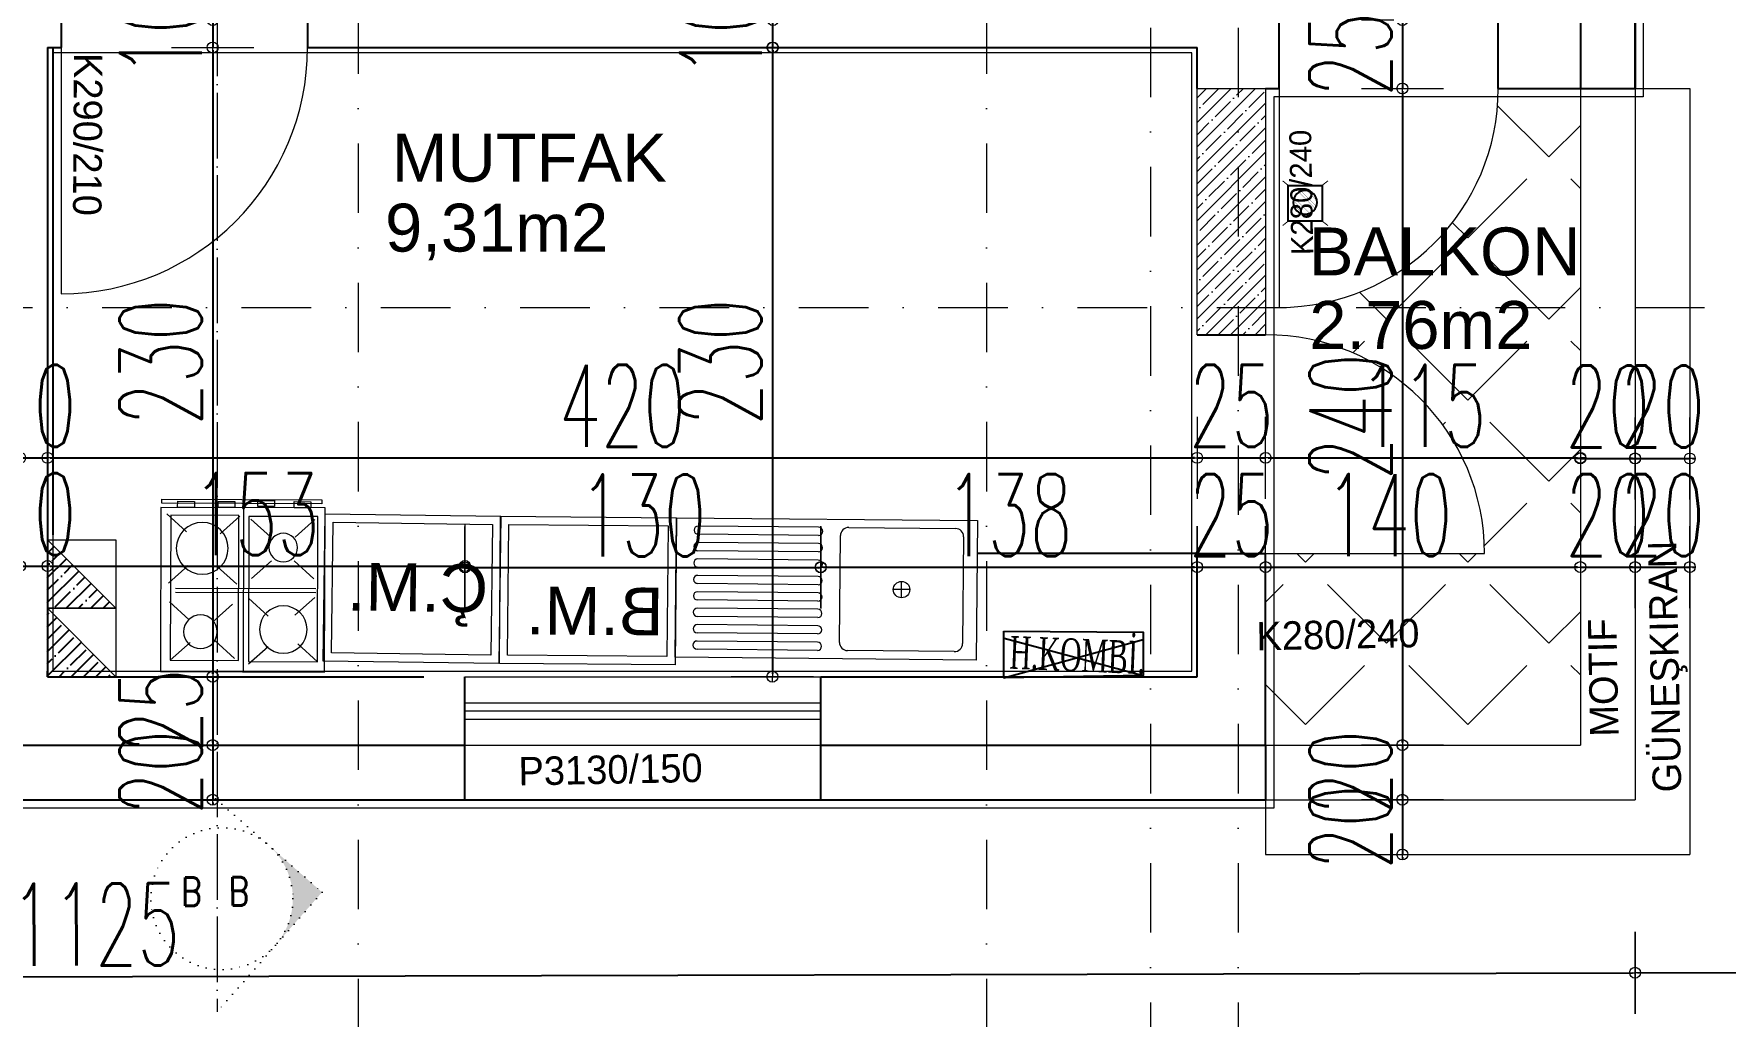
# Model space of a CAD drawing. Header units: millimetres. Extents: x -16104 to 67872, y -88009 to 12107.
# Drawn here: x 15597 to 16215, y -7693 to -7334 of the extents above; entities that cross this region are included whole.
import ezdxf
from ezdxf.enums import TextEntityAlignment as Align

# ---------------------------------------------------------------- set-up
doc = ezdxf.new("R2010")
doc.units = ezdxf.units.MM
for name, pattern in [('ACAD_ISO04W100', [30, 24, -3, 0, -3]), ('ACAD_ISO07W100', [3, 0, -3]), ('DASHDOTX2', [50.8, 25.4, -12.7, 0, -12.7])]:
    doc.linetypes.add(name, pattern=pattern)
doc.layers.get('0').update_dxf_attribs({"color": 241})
for name, color, linetype, lineweight in [('AKS', 1, 'ACAD_ISO07W100', 5), ('akslar', 144, 'Continuous', 20), ('baca', 46, 'Continuous', 5), ('balkon', 6, 'Continuous', 5), ('duvar', 123, 'Continuous', 25), ('emsal&kolon', 1, 'Continuous', 5), ('kapı', 3, 'Continuous', 5), ('kolon', 1, 'Continuous', 5), ('OLCU', 54, 'Continuous', 13), ('PASEMCON', 2, 'Continuous', 9), ('pencere', 5, 'Continuous', 5), ('POZ', 36, 'Continuous', 18), ('SıVA', 40, 'Continuous', 9), ('tefriş', 30, 'Continuous', 5), ('ÖLÇÜ', 252, 'Continuous', 20)]:
    doc.layers.add(name, color=color, linetype=linetype, lineweight=lineweight)
doc.styles.add('DIM', font='Txttw.shx', dxfattribs={"width": 0.6})
doc.styles.add('DIMENSIONS', font='simplex', dxfattribs={"width": 0.8})
doc.styles.add('DIN', font='times.ttf', dxfattribs={"width": 0.6})
doc.styles.add('M2', font='stylu.ttf', dxfattribs={"height": 10})
doc.dimstyles.new('50', dxfattribs={"dimscale": 0, "dimtxt": 30, "dimasz": 1, "dimexe": 0, "dimexo": 2, "dimgap": 4, "dimtad": 1, "dimdec": 0, "dimzin": 0, "dimdsep": 46, "dimtxsty": 'DIM', "dimblk1": 'DOT', "dimblk2": 'DOT', "dimsah": 1, "dimcen": 1.5, "dimdle": 3, "dimse1": 1, "dimse2": 1, "dimclrd": 256, "dimclre": 9, "dimclrt": 256, "dimadec": 0, "dimazin": 0, "dimtfac": 0.24, "dimtdec": 0, "dimtix": 1, "dimtmove": 2, "dimatfit": 3, "dimldrblk": 'DOT', "dimfxl": 0, "dimtolj": 1, "dimtzin": 15, "dimarcsym": 0})

# ---------------------------------------------------------------- blocks, each defined once
blk = doc.blocks.new('DOT')
for p, q in [((0, 15), (0, -15)), ((-2, 0), (0, 0)), ((2, 0), (0, 0))]:
    blk.add_line(p, q)
blk.add_circle((0, 0), 2)
blk = doc.blocks.new('*D6134')
at = {"layer": 'Defpoints', "color": 0, "transparency": 16777216}
for p in [(15591.71, -7528.61), (15601.71, -7528.61), (15601.71, -7528.61)]:
    blk.add_point(p, dxfattribs=at)
at = {"layer": 'OLCU', "lineweight": -2, "transparency": 16777216}
for p, q in [((15590.71, -7528.61), (15589.71, -7528.61)), ((15591.71, -7528.61), (15601.71, -7528.61)), ((15602.71, -7528.61), (15603.71, -7528.61))]:
    blk.add_line(p, q, dxfattribs=at)
blk.add_blockref('DOT', (15591.71, -7528.61), dxfattribs=at)
at = {"layer": 'OLCU', "lineweight": -2, "transparency": 16777216, "rotation": 180}
blk.add_blockref('DOT', (15601.71, -7528.61), dxfattribs=at)
at = {"layer": 'OLCU', "transparency": 16777216, "insert": (15596.71, -7509.61), "char_height": 30, "attachment_point": 5, "style": 'DIM'}
blk.add_mtext('\\A1;10', dxfattribs=at)
blk = doc.blocks.new('*D6135')
at = {"layer": 'Defpoints', "color": 0, "transparency": 16777216}
for p in [(15754.21, -7528.61), (15601.71, -7569.06), (15754.21, -7579.06)]:
    blk.add_point(p, dxfattribs=at)
at = {"layer": 'OLCU', "lineweight": -2, "transparency": 16777216}
blk.add_line((15602.71, -7528.61), (15753.21, -7528.61), dxfattribs=at)
at = {"layer": 'OLCU', "lineweight": -2, "transparency": 16777216, "rotation": 180}
blk.add_blockref('DOT', (15601.71, -7528.61), dxfattribs=at)
at = {"layer": 'OLCU', "lineweight": -2, "transparency": 16777216}
blk.add_blockref('DOT', (15754.21, -7528.61), dxfattribs=at)
at = {"layer": 'OLCU', "transparency": 16777216, "insert": (15677.96, -7509.61), "char_height": 30, "attachment_point": 5, "style": 'DIM'}
blk.add_mtext('\\A1;153', dxfattribs=at)
blk = doc.blocks.new('*D6136')
at = {"layer": 'Defpoints', "color": 0, "transparency": 16777216}
for p in [(15884.21, -7529.11), (15754.21, -7579.06), (15884.21, -7579.06)]:
    blk.add_point(p, dxfattribs=at)
at = {"layer": 'OLCU', "lineweight": -2, "transparency": 16777216}
blk.add_line((15755.21, -7529.11), (15883.21, -7529.11), dxfattribs=at)
at = {"layer": 'OLCU', "lineweight": -2, "transparency": 16777216, "rotation": 180}
blk.add_blockref('DOT', (15754.21, -7529.11), dxfattribs=at)
at = {"layer": 'OLCU', "lineweight": -2, "transparency": 16777216}
blk.add_blockref('DOT', (15884.21, -7529.11), dxfattribs=at)
at = {"layer": 'OLCU', "transparency": 16777216, "insert": (15819.21, -7510.11), "char_height": 30, "attachment_point": 5, "style": 'DIM'}
blk.add_mtext('\\A1;130', dxfattribs=at)
blk = doc.blocks.new('*D6137')
at = {"layer": 'Defpoints', "color": 0, "transparency": 16777216}
for p in [(16021.71, -7528.98), (15884.21, -7579.06), (16021.71, -7579.06)]:
    blk.add_point(p, dxfattribs=at)
at = {"layer": 'OLCU', "lineweight": -2, "transparency": 16777216}
blk.add_line((15885.21, -7528.98), (16020.71, -7528.98), dxfattribs=at)
at = {"layer": 'OLCU', "lineweight": -2, "transparency": 16777216, "rotation": 180}
blk.add_blockref('DOT', (15884.21, -7528.98), dxfattribs=at)
at = {"layer": 'OLCU', "lineweight": -2, "transparency": 16777216}
blk.add_blockref('DOT', (16021.71, -7528.98), dxfattribs=at)
at = {"layer": 'OLCU', "transparency": 16777216, "insert": (15952.96, -7509.98), "char_height": 30, "attachment_point": 5, "style": 'DIM'}
blk.add_mtext('\\A1;138', dxfattribs=at)
blk = doc.blocks.new('*D6138')
at = {"layer": 'Defpoints', "color": 0, "transparency": 16777216}
for p in [(16046.71, -7528.98), (16021.71, -7574.06), (16046.71, -7574.06)]:
    blk.add_point(p, dxfattribs=at)
at = {"layer": 'OLCU', "lineweight": -2, "transparency": 16777216}
for p, q in [((16020.71, -7528.98), (16019.71, -7528.98)), ((16021.71, -7528.98), (16046.71, -7528.98)), ((16047.71, -7528.98), (16048.71, -7528.98))]:
    blk.add_line(p, q, dxfattribs=at)
blk.add_blockref('DOT', (16021.71, -7528.98), dxfattribs=at)
at = {"layer": 'OLCU', "lineweight": -2, "transparency": 16777216, "rotation": 180}
blk.add_blockref('DOT', (16046.71, -7528.98), dxfattribs=at)
at = {"layer": 'OLCU', "transparency": 16777216, "insert": (16034.21, -7509.98), "char_height": 30, "attachment_point": 5, "style": 'DIM'}
blk.add_mtext('\\A1;25', dxfattribs=at)
blk = doc.blocks.new('*D6423')
at = {"layer": 'Defpoints', "color": 0, "transparency": 16777216}
for p in [(16021.71, -7528.98), (16161.71, -7528.98), (16161.71, -7528.98)]:
    blk.add_point(p, dxfattribs=at)
at = {"layer": 'OLCU', "lineweight": -2, "transparency": 16777216}
blk.add_line((16022.71, -7528.98), (16160.71, -7528.98), dxfattribs=at)
at = {"layer": 'OLCU', "lineweight": -2, "transparency": 16777216, "rotation": 180}
blk.add_blockref('DOT', (16021.71, -7528.98), dxfattribs=at)
at = {"layer": 'OLCU', "lineweight": -2, "transparency": 16777216}
blk.add_blockref('DOT', (16161.71, -7528.98), dxfattribs=at)
at = {"layer": 'OLCU', "transparency": 16777216, "insert": (16091.71, -7509.98), "char_height": 30, "attachment_point": 5, "style": 'DIM'}
blk.add_mtext('\\A1;140', dxfattribs=at)
blk = doc.blocks.new('*D6424')
at = {"layer": 'Defpoints', "color": 0, "transparency": 16777216}
for p in [(16161.71, -7528.98), (16181.71, -7528.98), (16181.71, -7528.98)]:
    blk.add_point(p, dxfattribs=at)
at = {"layer": 'OLCU', "lineweight": -2, "transparency": 16777216}
for p, q in [((16160.71, -7528.98), (16159.71, -7528.98)), ((16161.71, -7528.98), (16181.71, -7528.98)), ((16182.71, -7528.98), (16183.71, -7528.98))]:
    blk.add_line(p, q, dxfattribs=at)
blk.add_blockref('DOT', (16161.71, -7528.98), dxfattribs=at)
at = {"layer": 'OLCU', "lineweight": -2, "transparency": 16777216, "rotation": 180}
blk.add_blockref('DOT', (16181.71, -7528.98), dxfattribs=at)
at = {"layer": 'OLCU', "transparency": 16777216, "insert": (16171.71, -7509.98), "char_height": 30, "attachment_point": 5, "style": 'DIM'}
blk.add_mtext('\\A1;20', dxfattribs=at)
blk = doc.blocks.new('*D6139')
at = {"layer": 'Defpoints', "color": 0, "transparency": 16777216}
for p in [(16181.71, -7528.98), (16201.71, -7528.98), (16201.71, -7528.98)]:
    blk.add_point(p, dxfattribs=at)
at = {"layer": 'OLCU', "lineweight": -2, "transparency": 16777216}
for p, q in [((16180.71, -7528.98), (16179.71, -7528.98)), ((16181.71, -7528.98), (16201.71, -7528.98)), ((16202.71, -7528.98), (16203.71, -7528.98))]:
    blk.add_line(p, q, dxfattribs=at)
blk.add_blockref('DOT', (16181.71, -7528.98), dxfattribs=at)
at = {"layer": 'OLCU', "lineweight": -2, "transparency": 16777216, "rotation": 180}
blk.add_blockref('DOT', (16201.71, -7528.98), dxfattribs=at)
at = {"layer": 'OLCU', "transparency": 16777216, "insert": (16191.71, -7509.98), "char_height": 30, "attachment_point": 5, "style": 'DIM'}
blk.add_mtext('\\A1;20', dxfattribs=at)
blk = doc.blocks.new('*D6141')
at = {"layer": 'Defpoints', "color": 0, "transparency": 16777216}
for p in [(15591.71, -7489.06), (15601.71, -7489.06), (15601.71, -7489.06)]:
    blk.add_point(p, dxfattribs=at)
at = {"layer": 'OLCU', "lineweight": -2, "transparency": 16777216}
for p, q in [((15590.71, -7489.06), (15589.71, -7489.06)), ((15591.71, -7489.06), (15601.71, -7489.06)), ((15602.71, -7489.06), (15603.71, -7489.06))]:
    blk.add_line(p, q, dxfattribs=at)
blk.add_blockref('DOT', (15591.71, -7489.06), dxfattribs=at)
at = {"layer": 'OLCU', "lineweight": -2, "transparency": 16777216, "rotation": 180}
blk.add_blockref('DOT', (15601.71, -7489.06), dxfattribs=at)
at = {"layer": 'OLCU', "transparency": 16777216, "insert": (15596.71, -7470.06), "char_height": 30, "attachment_point": 5, "style": 'DIM'}
blk.add_mtext('\\A1;10', dxfattribs=at)
blk = doc.blocks.new('*D6142')
at = {"layer": 'Defpoints', "color": 0, "transparency": 16777216}
for p in [(15601.71, -7489.06), (16021.71, -7489.06), (16021.71, -7489.06)]:
    blk.add_point(p, dxfattribs=at)
at = {"layer": 'OLCU', "lineweight": -2, "transparency": 16777216}
blk.add_line((15602.71, -7489.06), (16020.71, -7489.06), dxfattribs=at)
at = {"layer": 'OLCU', "lineweight": -2, "transparency": 16777216, "rotation": 180}
blk.add_blockref('DOT', (15601.71, -7489.06), dxfattribs=at)
at = {"layer": 'OLCU', "lineweight": -2, "transparency": 16777216}
blk.add_blockref('DOT', (16021.71, -7489.06), dxfattribs=at)
at = {"layer": 'OLCU', "transparency": 16777216, "insert": (15811.71, -7470.06), "char_height": 30, "attachment_point": 5, "style": 'DIM'}
blk.add_mtext('\\A1;420', dxfattribs=at)
blk = doc.blocks.new('*D6425')
at = {"layer": 'Defpoints', "color": 0, "transparency": 16777216}
for p in [(16046.71, -7444.06), (16021.71, -7484.06), (16046.71, -7489.06)]:
    blk.add_point(p, dxfattribs=at)
at = {"layer": 'OLCU', "lineweight": -2, "transparency": 16777216}
for p, q in [((16020.71, -7489.06), (16019.71, -7489.06)), ((16021.71, -7489.06), (16046.71, -7489.06)), ((16047.71, -7489.06), (16048.71, -7489.06))]:
    blk.add_line(p, q, dxfattribs=at)
blk.add_blockref('DOT', (16021.71, -7489.06), dxfattribs=at)
at = {"layer": 'OLCU', "lineweight": -2, "transparency": 16777216, "rotation": 180}
blk.add_blockref('DOT', (16046.71, -7489.06), dxfattribs=at)
at = {"layer": 'OLCU', "transparency": 16777216, "insert": (16034.21, -7470.06), "char_height": 30, "attachment_point": 5, "style": 'DIM'}
blk.add_mtext('\\A1;25', dxfattribs=at)
blk = doc.blocks.new('*D6426')
at = {"layer": 'Defpoints', "color": 0, "transparency": 16777216}
for p in [(16046.71, -7489.06), (16161.71, -7489.06), (16161.71, -7489.06)]:
    blk.add_point(p, dxfattribs=at)
at = {"layer": 'OLCU', "lineweight": -2, "transparency": 16777216}
blk.add_line((16047.71, -7489.06), (16160.71, -7489.06), dxfattribs=at)
at = {"layer": 'OLCU', "lineweight": -2, "transparency": 16777216, "rotation": 180}
blk.add_blockref('DOT', (16046.71, -7489.06), dxfattribs=at)
at = {"layer": 'OLCU', "lineweight": -2, "transparency": 16777216}
blk.add_blockref('DOT', (16161.71, -7489.06), dxfattribs=at)
at = {"layer": 'OLCU', "transparency": 16777216, "insert": (16104.21, -7470.06), "char_height": 30, "attachment_point": 5, "style": 'DIM'}
blk.add_mtext('\\A1;115', dxfattribs=at)
blk = doc.blocks.new('*D6427')
at = {"layer": 'Defpoints', "color": 0, "transparency": 16777216}
for p in [(16161.71, -7489.06), (16181.71, -7489.06), (16181.71, -7489.28)]:
    blk.add_point(p, dxfattribs=at)
at = {"layer": 'OLCU', "lineweight": -2, "transparency": 16777216}
for p, q in [((16160.71, -7489.28), (16159.71, -7489.28)), ((16161.71, -7489.28), (16181.71, -7489.28)), ((16182.71, -7489.28), (16183.71, -7489.28))]:
    blk.add_line(p, q, dxfattribs=at)
blk.add_blockref('DOT', (16161.71, -7489.28), dxfattribs=at)
at = {"layer": 'OLCU', "lineweight": -2, "transparency": 16777216, "rotation": 180}
blk.add_blockref('DOT', (16181.71, -7489.28), dxfattribs=at)
at = {"layer": 'OLCU', "transparency": 16777216, "insert": (16171.71, -7470.28), "char_height": 30, "attachment_point": 5, "style": 'DIM'}
blk.add_mtext('\\A1;20', dxfattribs=at)
blk = doc.blocks.new('*D6143')
at = {"layer": 'Defpoints', "color": 0, "transparency": 16777216}
for p in [(16181.71, -7489.28), (16201.71, -7489.28), (16201.71, -7489.3)]:
    blk.add_point(p, dxfattribs=at)
at = {"layer": 'OLCU', "lineweight": -2, "transparency": 16777216}
for p, q in [((16180.71, -7489.3), (16179.71, -7489.3)), ((16181.71, -7489.3), (16201.71, -7489.3)), ((16202.71, -7489.3), (16203.71, -7489.3))]:
    blk.add_line(p, q, dxfattribs=at)
blk.add_blockref('DOT', (16181.71, -7489.3), dxfattribs=at)
at = {"layer": 'OLCU', "lineweight": -2, "transparency": 16777216, "rotation": 180}
blk.add_blockref('DOT', (16201.71, -7489.3), dxfattribs=at)
at = {"layer": 'OLCU', "transparency": 16777216, "insert": (16191.71, -7470.3), "char_height": 30, "attachment_point": 5, "style": 'DIM'}
blk.add_mtext('\\A1;20', dxfattribs=at)
blk = doc.blocks.new('*D6431')
at = {"layer": 'Defpoints', "color": 0, "transparency": 16777216}
for p in [(16131.71, -7329.06), (16096.71, -7354.06), (16131.71, -7354.06)]:
    blk.add_point(p, dxfattribs=at)
at = {"layer": 'OLCU', "lineweight": -2, "transparency": 16777216}
for p, q in [((16096.71, -7328.06), (16096.71, -7327.06)), ((16096.71, -7329.06), (16096.71, -7354.06)), ((16096.71, -7355.06), (16096.71, -7356.06))]:
    blk.add_line(p, q, dxfattribs=at)
for p, rotation in [((16096.71, -7329.06), 270), ((16096.71, -7354.06), 90)]:
    blk.add_blockref('DOT', p, dxfattribs=dict(at, rotation=rotation))
at = {"layer": 'OLCU', "transparency": 16777216, "insert": (16077.71, -7341.56), "char_height": 30, "attachment_point": 5, "rotation": 90, "style": 'DIM'}
blk.add_mtext('\\A1;25', dxfattribs=at)
blk = doc.blocks.new('*D6432')
at = {"layer": 'Defpoints', "color": 0, "transparency": 16777216}
for p in [(16131.71, -7354.06), (16096.71, -7594.06), (16131.71, -7594.06)]:
    blk.add_point(p, dxfattribs=at)
at = {"layer": 'OLCU', "lineweight": -2, "transparency": 16777216}
blk.add_line((16096.71, -7355.06), (16096.71, -7593.06), dxfattribs=at)
for p, rotation in [((16096.71, -7354.06), 90), ((16096.71, -7594.06), 270)]:
    blk.add_blockref('DOT', p, dxfattribs=dict(at, rotation=rotation))
at = {"layer": 'OLCU', "transparency": 16777216, "insert": (16077.71, -7474.06), "char_height": 30, "attachment_point": 5, "rotation": 90, "style": 'DIM'}
blk.add_mtext('\\A1;240', dxfattribs=at)
blk = doc.blocks.new('*D6433')
at = {"layer": 'Defpoints', "color": 0, "transparency": 16777216}
for p in [(16096.71, -7594.06), (16096.71, -7614.06), (16096.71, -7614.06)]:
    blk.add_point(p, dxfattribs=at)
at = {"layer": 'OLCU', "lineweight": -2, "transparency": 16777216}
for p, q in [((16096.71, -7593.06), (16096.71, -7592.06)), ((16096.71, -7594.06), (16096.71, -7614.06)), ((16096.71, -7615.06), (16096.71, -7616.06))]:
    blk.add_line(p, q, dxfattribs=at)
for p, rotation in [((16096.71, -7594.06), 270), ((16096.71, -7614.06), 90)]:
    blk.add_blockref('DOT', p, dxfattribs=dict(at, rotation=rotation))
at = {"layer": 'OLCU', "transparency": 16777216, "insert": (16077.71, -7604.06), "char_height": 30, "attachment_point": 5, "rotation": 90, "style": 'DIM'}
blk.add_mtext('\\A1;20', dxfattribs=at)
blk = doc.blocks.new('*D6146')
at = {"layer": 'Defpoints', "color": 0, "transparency": 16777216}
for p in [(16096.71, -7614.06), (16096.71, -7634.06), (16096.71, -7634.06)]:
    blk.add_point(p, dxfattribs=at)
at = {"layer": 'OLCU', "lineweight": -2, "transparency": 16777216}
for p, q in [((16096.71, -7613.06), (16096.71, -7612.06)), ((16096.71, -7614.06), (16096.71, -7634.06)), ((16096.71, -7635.06), (16096.71, -7636.06))]:
    blk.add_line(p, q, dxfattribs=at)
for p, rotation in [((16096.71, -7614.06), 270), ((16096.71, -7634.06), 90)]:
    blk.add_blockref('DOT', p, dxfattribs=dict(at, rotation=rotation))
at = {"layer": 'OLCU', "transparency": 16777216, "insert": (16077.71, -7624.06), "char_height": 30, "attachment_point": 5, "rotation": 90, "style": 'DIM'}
blk.add_mtext('\\A1;20', dxfattribs=at)
blk = doc.blocks.new('*D6151')
at = {"layer": 'Defpoints', "color": 0, "transparency": 16777216}
for p in [(15866.71, -7329.06), (15866.71, -7329.06), (15866.53, -7339.06)]:
    blk.add_point(p, dxfattribs=at)
at = {"layer": 'OLCU', "lineweight": -2, "transparency": 16777216}
for p, q in [((15866.71, -7328.06), (15866.71, -7327.06)), ((15866.71, -7339.06), (15866.71, -7329.06)), ((15866.71, -7340.06), (15866.71, -7341.06))]:
    blk.add_line(p, q, dxfattribs=at)
for p, rotation in [((15866.71, -7329.06), 270), ((15866.71, -7339.06), 90)]:
    blk.add_blockref('DOT', p, dxfattribs=dict(at, rotation=rotation))
at = {"layer": 'OLCU', "transparency": 16777216, "insert": (15847.71, -7334.06), "char_height": 30, "attachment_point": 5, "rotation": 90, "style": 'DIM'}
blk.add_mtext('\\A1;10', dxfattribs=at)
blk = doc.blocks.new('*D6154')
at = {"layer": 'Defpoints', "color": 0, "transparency": 16777216}
for p in [(15636.71, -7329.06), (15636.71, -7339.06), (15662.05, -7339.06)]:
    blk.add_point(p, dxfattribs=at)
at = {"layer": 'OLCU', "lineweight": -2, "transparency": 16777216}
for p, q in [((15662.05, -7328.06), (15662.05, -7327.06)), ((15662.05, -7329.06), (15662.05, -7339.06)), ((15662.05, -7340.06), (15662.05, -7341.06))]:
    blk.add_line(p, q, dxfattribs=at)
for p, rotation in [((15662.05, -7329.06), 270), ((15662.05, -7339.06), 90)]:
    blk.add_blockref('DOT', p, dxfattribs=dict(at, rotation=rotation))
at = {"layer": 'OLCU', "transparency": 16777216, "insert": (15643.05, -7334.06), "char_height": 30, "attachment_point": 5, "rotation": 90, "style": 'DIM'}
blk.add_mtext('\\A1;10', dxfattribs=at)
blk = doc.blocks.new('*D6155')
at = {"layer": 'Defpoints', "color": 0, "transparency": 16777216}
for p in [(15636.71, -7339.06), (15636.71, -7569.06), (15662.05, -7569.06)]:
    blk.add_point(p, dxfattribs=at)
at = {"layer": 'OLCU', "lineweight": -2, "transparency": 16777216}
blk.add_line((15662.05, -7340.06), (15662.05, -7568.06), dxfattribs=at)
for p, rotation in [((15662.05, -7339.06), 90), ((15662.05, -7569.06), 270)]:
    blk.add_blockref('DOT', p, dxfattribs=dict(at, rotation=rotation))
at = {"layer": 'OLCU', "transparency": 16777216, "insert": (15643.05, -7454.06), "char_height": 30, "attachment_point": 5, "rotation": 90, "style": 'DIM'}
blk.add_mtext('\\A1;230', dxfattribs=at)
blk = doc.blocks.new('*D6156')
at = {"layer": 'Defpoints', "color": 0, "transparency": 16777216}
for p in [(15662.05, -7569.06), (15662.05, -7594.06), (15662.05, -7594.06)]:
    blk.add_point(p, dxfattribs=at)
at = {"layer": 'OLCU', "lineweight": -2, "transparency": 16777216}
for p, q in [((15662.05, -7568.06), (15662.05, -7567.06)), ((15662.05, -7569.06), (15662.05, -7594.06)), ((15662.05, -7595.06), (15662.05, -7596.06))]:
    blk.add_line(p, q, dxfattribs=at)
for p, rotation in [((15662.05, -7569.06), 270), ((15662.05, -7594.06), 90)]:
    blk.add_blockref('DOT', p, dxfattribs=dict(at, rotation=rotation))
at = {"layer": 'OLCU', "transparency": 16777216, "insert": (15643.05, -7581.56), "char_height": 30, "attachment_point": 5, "rotation": 90, "style": 'DIM'}
blk.add_mtext('\\A1;25', dxfattribs=at)
blk = doc.blocks.new('*D6157')
at = {"layer": 'Defpoints', "color": 0, "transparency": 16777216}
for p in [(15662.05, -7594.06), (15662.05, -7614.06), (15662.05, -7614.06)]:
    blk.add_point(p, dxfattribs=at)
at = {"layer": 'OLCU', "lineweight": -2, "transparency": 16777216}
for p, q in [((15662.05, -7593.06), (15662.05, -7592.06)), ((15662.05, -7594.06), (15662.05, -7614.06)), ((15662.05, -7615.06), (15662.05, -7616.06))]:
    blk.add_line(p, q, dxfattribs=at)
for p, rotation in [((15662.05, -7594.06), 270), ((15662.05, -7614.06), 90)]:
    blk.add_blockref('DOT', p, dxfattribs=dict(at, rotation=rotation))
at = {"layer": 'OLCU', "transparency": 16777216, "insert": (15643.05, -7604.06), "char_height": 30, "attachment_point": 5, "rotation": 90, "style": 'DIM'}
blk.add_mtext('\\A1;20', dxfattribs=at)
blk = doc.blocks.new('new block')
at = {"layer": 'tefriş'}
for p, q in [((1269.85, 5670.26), (1379.85, 5670.26)), ((1269.85, 5619.26), (1269.85, 5670.26)), ((1277.85, 5667.26), (1316.85, 5667.26)), ((1327.85, 5667.26), (1371.85, 5667.26)), ((1379.85, 5670.26), (1379.85, 5619.26)), ((1274.85, 5625.26), (1274.85, 5664.26)), ((1319.85, 5664.26), (1319.85, 5625.26)), ((1327.85, 5664.26), (1371.85, 5664.26)), ((1327.85, 5661.26), (1371.85, 5661.26)), ((1327.85, 5658.26), (1371.85, 5658.26)), ((1327.85, 5655.26), (1371.85, 5655.26)), ((1297.35, 5647.76), (1297.35, 5641.76)), ((1327.85, 5652.26), (1371.85, 5652.26)), ((1327.85, 5649.26), (1371.85, 5649.26)), ((1294.35, 5644.76), (1300.35, 5644.76)), ((1327.85, 5646.26), (1371.85, 5646.26)), ((1327.85, 5643.26), (1371.85, 5643.26)), ((1327.85, 5640.26), (1371.85, 5640.26)), ((1327.85, 5637.26), (1371.85, 5637.26)), ((1327.85, 5634.26), (1371.85, 5634.26)), ((1327.85, 5631.26), (1371.85, 5631.26)), ((1327.85, 5628.26), (1371.85, 5628.26)), ((1327.85, 5625.26), (1371.85, 5625.26)), ((1379.85, 5619.26), (1269.85, 5619.26)), ((1316.85, 5622.26), (1277.85, 5622.26)), ((1327.85, 5622.26), (1371.85, 5622.26))]:
    blk.add_line(p, q, dxfattribs=at)
blk.add_circle((1297.35, 5644.76), 3, dxfattribs=at)
for centre, radius, start, end in [((1277.85, 5664.26), 3, 90, 180), ((1316.85, 5664.26), 3, 0, 90), ((1327.85, 5665.76), 1.5, 90, 270), ((1371.85, 5665.76), 1.5, 270, 90), ((1327.85, 5659.76), 1.5, 90, 270), ((1371.85, 5659.76), 1.5, 270, 90), ((1327.85, 5653.76), 1.5, 90, 270), ((1371.85, 5653.76), 1.5, 270, 90), ((1327.85, 5647.76), 1.5, 90, 270), ((1371.85, 5647.76), 1.5, 270, 90), ((1327.85, 5641.76), 1.5, 90, 270), ((1371.85, 5641.76), 1.5, 270, 90), ((1327.85, 5635.76), 1.5, 90, 270), ((1371.85, 5635.76), 1.5, 270, 90), ((1327.85, 5629.76), 1.5, 90, 270), ((1371.85, 5629.76), 1.5, 270, 90), ((1277.85, 5625.26), 3, 180, 270), ((1316.85, 5625.26), 3, 270, 0), ((1327.85, 5623.76), 1.5, 90, 270), ((1371.85, 5623.76), 1.5, 270, 90)]:
    blk.add_arc(centre, radius, start, end, dxfattribs=at)
blk = doc.blocks.new('öu')
at = {"layer": 'tefriş'}
for points in [[(2090.97, -468.94), (2090.97, -404.72), (2037.16, -404.72), (2037.16, -468.94)], [(2087.97, -465.94), (2087.97, -407.72), (2040.16, -407.72), (2040.16, -465.94)]]:
    blk.add_lwpolyline(points, close=True, dxfattribs=at)
at = {"layer": 'tefriş', "insert": (2047.87, -459.36), "char_height": 17.5, "width": 1076.8413, "attachment_point": 9, "rotation": 270}
blk.add_mtext('{\\fArial|b0|i0|c162|p34;B.M.}', dxfattribs=at)
blk = doc.blocks.new('nb')
at = {"layer": 'tefriş'}
for points in [[(2093.6, -356.31), (2093.6, -292.09), (2039.78, -292.09), (2039.78, -356.31)], [(2090.6, -353.31), (2090.6, -295.09), (2042.78, -295.09), (2042.78, -353.31)]]:
    blk.add_lwpolyline(points, close=True, dxfattribs=at)
at = {"layer": 'tefriş', "insert": (2053.03, -347.96), "char_height": 17.5, "width": 1076.8413, "attachment_point": 9, "rotation": 270}
blk.add_mtext('{\\fArial|b0|i0|c162|p34;Ç.M.}', dxfattribs=at)
blk = doc.blocks.new('ocak')
at = {"layer": 'tefriş', "linetype": 'Continuous'}
for p, q in [((16296.72, -4660.22), (16356.72, -4660.22)), ((16296.72, -4720.22), (16296.72, -4660.22)), ((16300.32, -4664.37), (16325.23, -4664.37)), ((16300.32, -4717.41), (16300.32, -4664.37)), ((16307.53, -4670.9), (16300.32, -4664.37)), ((16316.56, -4671.64), (16323.76, -4665.1)), ((16325.23, -4664.37), (16325.23, -4717.41)), ((16327.06, -4660.22), (16327.06, -4720.22)), ((16336.03, -4669.44), (16328.83, -4662.97)), ((16328.83, -4664.01), (16354.1, -4664.01)), ((16328.83, -4717.05), (16328.83, -4664.01)), ((16346.89, -4670.54), (16354.1, -4664.01)), ((16354.1, -4664.01), (16354.1, -4717.05)), ((16356.72, -4660.22), (16356.72, -4720.22)), ((16299.96, -4685.67), (16307.16, -4679.2)), ((16323.03, -4685), (16315.83, -4678.47)), ((16328.83, -4687.14), (16336.03, -4680.61)), ((16353, -4687.5), (16345.8, -4680.97)), ((16302.09, -4689.27), (16353.36, -4689.27)), ((16306.79, -4699.04), (16299.59, -4692.57)), ((16302.09, -4690.74), (16353.36, -4690.74)), ((16317.29, -4698.67), (16324.49, -4692.2)), ((16337.13, -4700.87), (16329.93, -4694.34)), ((16345.43, -4700.87), (16352.69, -4694.34)), ((16298.86, -4717.84), (16306.06, -4711.31)), ((16325.59, -4717.11), (16318.39, -4710.58)), ((16329.56, -4716.01), (16336.76, -4709.54)), ((16353, -4716.01), (16345.8, -4709.54)), ((16356.72, -4720.22), (16296.72, -4720.22)), ((16325.23, -4717.41), (16300.32, -4717.41)), ((16308.93, -4720.28), (16302.83, -4720.28)), ((16302.83, -4720.28), (16302.83, -4722.48)), ((16308.93, -4722.48), (16308.93, -4720.28)), ((16317.6, -4720.28), (16317.6, -4722.48)), ((16323.76, -4720.28), (16317.6, -4720.28)), ((16323.76, -4722.48), (16323.76, -4720.28)), ((16354.1, -4717.05), (16328.83, -4717.05)), ((16338.17, -4720.65), (16332.06, -4720.65)), ((16332.06, -4720.65), (16332.06, -4722.84)), ((16338.17, -4722.84), (16338.17, -4720.65)), ((16345.43, -4720.28), (16345.43, -4722.48)), ((16351.53, -4720.28), (16345.43, -4720.28)), ((16351.53, -4722.48), (16351.53, -4720.28)), ((16297.03, -4721.75), (16297.03, -4723.21)), ((16355.5, -4721.75), (16297.03, -4721.75)), ((16297.03, -4723.21), (16355.5, -4723.21)), ((16302.83, -4722.48), (16308.93, -4722.48)), ((16317.6, -4722.48), (16323.76, -4722.48)), ((16332.06, -4722.84), (16338.17, -4722.84)), ((16345.43, -4722.48), (16351.53, -4722.48)), ((16355.5, -4723.21), (16355.5, -4721.75))]:
    blk.add_line(p, q, dxfattribs=at).dxf.unprotected_set("ltscale", 0)
for centre, radius in [((16311.31, -4674.81), 6.15), ((16341.58, -4675.72), 8.68), ((16311.86, -4705.33), 9.47), ((16341.46, -4705.69), 5.22)]:
    blk.add_circle(centre, radius, dxfattribs=at).dxf.unprotected_set("ltscale", 0)
blk = doc.blocks.new('*D6303')
at = {"layer": 'Defpoints', "color": 0, "transparency": 16777216}
for p in [(15056.71, -7680.01), (16181.71, -7677.27), (16181.71, -7677.27)]:
    blk.add_point(p, dxfattribs=at)
at = {"layer": 'OLCU', "lineweight": -2, "transparency": 16777216}
blk.add_line((15057.71, -7680.01), (16180.71, -7677.27), dxfattribs=at)
for p, rotation in [((15056.71, -7680.01), 180.1399202823359), ((16181.71, -7677.27), 0.1399202823359238)]:
    blk.add_blockref('DOT', p, dxfattribs=dict(at, rotation=rotation))
at = {"layer": 'OLCU', "transparency": 16777216, "insert": (15619.16, -7659.64), "char_height": 30, "attachment_point": 5, "rotation": 0.13992, "style": 'DIM'}
blk.add_mtext('\\A1;1125', dxfattribs=at)
blk = doc.blocks.new('A$C412C2498')
at = {"color": 5, "const_width": 0.6}
for points in [[(3.6, 24.3), (0.2, 27)], [(23.8, 24.3), (27.3, 27)], [(3.6, 3), (0.2, 0.2)], [(23.8, 3), (27.3, 0.2)]]:
    blk.add_lwpolyline(points, dxfattribs=at)
at = {"color": 5}
blk.add_lwpolyline([(23.8, 24.3), (3.6, 24.3), (3.6, 3), (23.8, 3)], close=True, dxfattribs=at)
at = {"const_width": 0.1}
for points in [[(6.7, 12.2), (14.6, 20.2)], [(6.8, 14.5), (12.4, 20.1)], [(7.1, 10.4), (16.4, 19.7)], [(7.9, 9.1), (17.8, 19)], [(8.8, 8), (18.9, 18.1)], [(10, 7.1), (19.8, 16.9)], [(11.3, 6.4), (20.4, 15.6)], [(13, 6), (20.8, 13.8)], [(14.8, 6.1), (20.8, 12.1)], [(17.4, 7), (19.8, 9.4)]]:
    blk.add_lwpolyline(points, dxfattribs=at)
blk.add_circle((13.7, 13.1), 7.12)
blk = doc.blocks.new('A$C5E2C1EC0')
at = {"xscale": 0.6105719971092185, "yscale": 0.6105719971092185, "zscale": 0.6105719971092185}
blk.add_blockref('A$C412C2498', (0, 0), dxfattribs=at)
blk = doc.blocks.new('ae')
at = {"layer": 'duvar'}
for p, q in [((75773.51, -20952.17), (75824.86, -20963.16)), ((75774.14, -20966.63), (75824.26, -20949.94))]:
    blk.add_line(p, q, dxfattribs=at)
blk.add_lwpolyline([(75773.26, -20949.63), (75824.12, -20947.34), (75824.86, -20963.16), (75774.14, -20966.63)], close=True, dxfattribs=at)
at = {"layer": 'PASEMCON', "color": 7, "style": 'DIN', "width": 0.6}
blk.add_text('H.KOMBİ.', height=12.004, rotation=0.66441, dxfattribs=at).set_placement((75775.83, -20963.19))
blk = doc.blocks.new('*D6037')
at = {"layer": 'Defpoints', "color": 0, "transparency": 16777216}
for p in [(16181.71, -7677.27), (16794.71, -7675.77), (16794.71, -7675.77)]:
    blk.add_point(p, dxfattribs=at)
at = {"layer": 'OLCU', "lineweight": -2, "transparency": 16777216}
blk.add_line((16182.71, -7677.26), (16793.71, -7675.77), dxfattribs=at)
for p, rotation in [((16794.71, -7675.77), 0.1399202823375777), ((16181.71, -7677.27), 180.1399202823376)]:
    blk.add_blockref('DOT', p, dxfattribs=dict(at, rotation=rotation))
at = {"layer": 'OLCU', "transparency": 16777216, "insert": (16488.16, -7657.52), "char_height": 30, "attachment_point": 5, "rotation": 0.13992, "style": 'DIM'}
blk.add_mtext('\\A1;613', dxfattribs=at)
blk = doc.blocks.new('*D6350')
at = {"layer": 'Defpoints', "color": 0, "transparency": 16777216}
for p in [(16161.71, -6839.56), (16234.98, -6839.56), (16161.71, -7594.06)]:
    blk.add_point(p, dxfattribs=at)
at = {"layer": 'OLCU', "lineweight": -2, "transparency": 16777216}
blk.add_line((16234.98, -7593.06), (16234.98, -6840.56), dxfattribs=at)
for p, rotation in [((16234.98, -6839.56), 90), ((16234.98, -7594.06), 270)]:
    blk.add_blockref('DOT', p, dxfattribs=dict(at, rotation=rotation))
at = {"layer": 'OLCU', "transparency": 16777216, "insert": (16215.98, -7216.81), "char_height": 30, "attachment_point": 5, "rotation": 90, "style": 'DIM'}
blk.add_mtext('\\A1;755', dxfattribs=at)
blk = doc.blocks.new('*D6329')
at = {"layer": 'Defpoints', "color": 0, "transparency": 16777216}
for p in [(15866.53, -7339.06), (15866.53, -7569.06), (15866.53, -7569.06)]:
    blk.add_point(p, dxfattribs=at)
at = {"layer": 'OLCU', "lineweight": -2, "transparency": 16777216}
blk.add_line((15866.53, -7340.06), (15866.53, -7568.06), dxfattribs=at)
for p, rotation in [((15866.53, -7339.06), 90), ((15866.53, -7569.06), 270)]:
    blk.add_blockref('DOT', p, dxfattribs=dict(at, rotation=rotation))
at = {"layer": 'OLCU', "transparency": 16777216, "insert": (15847.53, -7454.06), "char_height": 30, "attachment_point": 5, "rotation": 90, "style": 'DIM'}
blk.add_mtext('\\A1;230', dxfattribs=at)

msp = doc.modelspace()

# ---------------------------------------------------------------- hatches: boundary and pattern name
at = {"layer": 'AKS'}
msp.add_hatch(color=1, dxfattribs=at).paths.add_polyline_path([(15682.55, -7630.71), (15702, -7647.85), (15684.86, -7667.31, 0.198912), (15691.28, -7648.53, 0.198912)])
msp.add_hatch(color=1, dxfattribs=at).paths.add_polyline_path([(15682.55, -7630.71), (15702, -7647.85), (15684.86, -7667.31, 0.198912), (15691.28, -7648.53, 0.198912)])
msp.add_hatch(color=1, dxfattribs=at).paths.add_polyline_path([(15682.55, -7630.71), (15702, -7647.85), (15684.86, -7667.31, 0.198912), (15691.28, -7648.53, 0.198912)])
msp.add_hatch(color=1, dxfattribs=at).paths.add_polyline_path([(15682.55, -7630.71), (15702, -7647.85), (15684.86, -7667.31, 0.198912), (15691.28, -7648.53, 0.198912)])
at = {"layer": 'duvar'}
h = msp.add_hatch(dxfattribs=at)
h.set_pattern_fill('ANSI35,_O', color=256, angle=90)
h.set_pattern_definition([(45, (4226.5634, -20686.118), (4.490128, -4.490128), []), (45, (4226.5634, -20681.6276), (4.490128, -4.490128), [7.9375, -1.5875, 0, -1.5875])])
h.paths.add_polyline_path([(15624.61, -7541.97), (15624.61, -7543.97), (15601.61, -7543.97), (15601.61, -7520.97), (15603.61, -7520.97)])
h.paths.add_polyline_path([(15624.61, -7566.97), (15624.61, -7568.97), (15601.61, -7568.97), (15601.61, -7543.97)])
at = {"layer": 'kolon'}
h = msp.add_hatch(dxfattribs=at)
h.set_pattern_fill('ANSI35,_O', color=256)
h.set_pattern_definition([(45, (10553.689, -10930.656), (-4.490128, 4.490128), []), (45, (10558.179, -10930.656), (-4.490128, 4.490128), [7.9375, -1.5875, 0, -1.5875])])
h.paths.add_polyline_path([(16046.71, -7354.06), (16021.71, -7354.06), (16021.71, -7364.06), (16021.71, -7389.06), (16021.71, -7444.06), (16046.71, -7444.06)])
at = {"layer": 'ÖLÇÜ'}
h = msp.add_hatch(dxfattribs=at)
h.set_pattern_fill('ANGLE,_O', color=256, scale=6, angle=45)
h.set_pattern_definition([(45, (-0.838, 0), (-29.63485, 29.63485), [30.48, -11.43]), (135, (-0.838, 0), (-29.63485, -29.63485), [30.48, -11.43])])
h.paths.add_polyline_path([(16161.71, -7354.06), (16131.71, -7354.06, -0.414214), (16051.71, -7434.06), (16161.71, -7434.06)])
h.paths.add_polyline_path([(16161.71, -7434.06), (16046.71, -7434.06), (16046.71, -7444.06, -0.414214), (16126.71, -7524.06), (16046.71, -7524.06), (16046.71, -7594.06), (16161.71, -7594.06)])
h.paths.add_polyline_path([(16062.78, -7487.48), (16120.64, -7487.48), (16120.64, -7532.48), (16062.78, -7532.48)], flags=25)
h.paths.add_polyline_path([(16149.64, -7487.48), (16193.78, -7487.48), (16193.78, -7532.48), (16149.64, -7532.48)], flags=9)
h.paths.add_polyline_path([(16076.99, -7447.56), (16131.42, -7447.56), (16131.42, -7492.56), (16076.99, -7492.56)], flags=24)
h.paths.add_polyline_path([(16149.64, -7447.78), (16193.78, -7447.78), (16193.78, -7492.78), (16149.64, -7492.78)], flags=9)
h.paths.add_polyline_path([(16055.21, -7504.7), (16055.21, -7443.42), (16100.21, -7443.42), (16100.21, -7504.7)], flags=25)
h.paths.add_polyline_path([(16055.21, -7626.13), (16055.21, -7581.99), (16100.21, -7581.99), (16100.21, -7626.13)], flags=9)
h.paths.add_polyline_path([(16040.59, -7563.84), (16121.11, -7562.24), (16120.75, -7544.47), (16040.24, -7546.07)], flags=9)
h.paths.add_polyline_path([(16060.29, -7427.24), (16148.58, -7427.24), (16148.58, -7453.86), (16060.29, -7453.86)], flags=9)
h.paths.add_polyline_path([(16061.94, -7400.13), (16166.08, -7400.13), (16166.08, -7426.99), (16061.94, -7426.99)], flags=9)

# ---------------------------------------------------------------- linework, layer by layer
msp.add_line((16021.71, -7524.06), (15941.33, -7524.06))
at = {"layer": 'AKS', "color": 1, "linetype": 'ACAD_ISO04W100'}
msp.add_line((15663.68, -5369.07), (15663.68, -7691.51), dxfattribs=at)
at = {"layer": 'AKS', "color": 1, "linetype": 'ACAD_ISO07W100'}
for p, q in [((15663.1, -7613.57), (15702, -7647.85)), ((15663.1, -7613.57), (15702, -7647.85)), ((15702, -7647.85), (15663.68, -7691.51))]:
    msp.add_line(p, q, dxfattribs=at)
msp.add_circle((15665.41, -7650.16), 25.93, dxfattribs=at)
msp.add_circle((15665.41, -7650.16), 25.93, dxfattribs=at)
msp.add_circle((15665.41, -7650.16), 25.93, dxfattribs=at)
msp.add_circle((15665.41, -7650.16), 25.93, dxfattribs=at)
at = {"layer": 'akslar', "linetype": 'DASHDOTX2'}
for p, q in [((15715.21, -5134.56), (15715.21, -7944.06)), ((15944.71, -5134.56), (15944.71, -7944.06)), ((16004.71, -5143.13), (16004.71, -7944.06)), ((16036.71, -5143.13), (16036.71, -7944.06)), ((14094.71, -7434.06), (17144.71, -7434.06))]:
    msp.add_line(p, q, dxfattribs=at)
at = {"layer": 'baca'}
for points in [[(15601.71, -7519.06), (15626.71, -7519.06), (15626.71, -7544.06), (15601.71, -7544.06), (15601.71, -7519.06), (15626.71, -7544.06)], [(15601.71, -7544.06), (15626.71, -7544.06), (15626.71, -7569.06), (15601.71, -7569.06), (15601.71, -7544.06), (15626.71, -7569.06)]]:
    msp.add_lwpolyline(points, dxfattribs=at)
at = {"layer": 'balkon'}
for p, q in [((16161.71, -7354.06), (16161.71, -7594.06)), ((16181.71, -7354.06), (16181.71, -7614.06)), ((16181.71, -7354.06), (16201.71, -7354.06)), ((16201.71, -7354.06), (16201.71, -7634.06)), ((16046.71, -7594.06), (16161.71, -7594.06)), ((16046.71, -7614.06), (16181.71, -7614.06)), ((16046.71, -7614.06), (16046.71, -7634.06)), ((16046.71, -7634.06), (16201.71, -7634.06))]:
    msp.add_line(p, q, dxfattribs=at)
at = {"layer": 'duvar'}
for p, q in [((16161.71, -7226.56), (16161.71, -7354.06)), ((16181.71, -7354.06), (16181.71, -7226.56)), ((16181.71, -7226.56), (16181.71, -7354.06)), ((15606.71, -7329.06), (15606.71, -7339.06)), ((15696.71, -7329.06), (15696.71, -7339.06)), ((16051.71, -7354.06), (16051.71, -7329.06)), ((16131.71, -7354.06), (16131.71, -7329.06)), ((15601.71, -7339.06), (15601.71, -7517.23)), ((15601.71, -7339.06), (15606.71, -7339.06)), ((15603.71, -7339.06), (15603.71, -7517.23)), ((15696.71, -7339.06), (16021.71, -7339.06)), ((16021.71, -7354.06), (16021.71, -7339.06)), ((16046.71, -7354.06), (16051.71, -7354.06)), ((16046.71, -7354.06), (16046.71, -7354.06)), ((16046.71, -7354.06), (16046.71, -7354.06)), ((16131.71, -7354.06), (16161.71, -7354.06)), ((16161.71, -7354.06), (16181.71, -7354.06)), ((16021.71, -7444.06), (16046.71, -7444.06)), ((15601.71, -7517.23), (15601.71, -7569.06)), ((16021.71, -7569.06), (16021.71, -7524.06)), ((16021.71, -7524.06), (16046.71, -7524.06)), ((16046.71, -7594.06), (16046.71, -7524.06)), ((15601.71, -7569.06), (15601.71, -7567.06)), ((15601.71, -7569.06), (15739.21, -7569.06)), ((15754.21, -7614.06), (15754.21, -7569.06)), ((15884.21, -7569.06), (16021.71, -7569.06)), ((15884.21, -7614.06), (15884.21, -7569.06)), ((15591.71, -7594.06), (15754.21, -7594.06)), ((15884.21, -7594.06), (16046.71, -7594.06)), ((16046.71, -7594.06), (16046.71, -7614.06)), ((15369.21, -7614.06), (15884.21, -7614.06)), ((15499.21, -7614.06), (15754.21, -7614.06)), ((15884.21, -7614.06), (16046.71, -7614.06))]:
    msp.add_line(p, q, dxfattribs=at)
at = {"layer": 'emsal&kolon'}
msp.add_lwpolyline([(16021.71, -7354.06), (16046.71, -7354.06), (16046.71, -7444.06), (16021.71, -7444.06), (16021.71, -7354.06)], dxfattribs=at)
at = {"layer": 'kapı'}
for p, q in [((15606.71, -7339.06), (15606.71, -7429.06)), ((16051.71, -7354.06), (16051.71, -7434.06)), ((16046.71, -7524.06), (16126.71, -7524.06))]:
    msp.add_line(p, q, dxfattribs=at)
for centre, radius, start, end in [((15606.71, -7339.06), 90, 270, 0), ((16051.71, -7354.06), 80, 270, 0), ((16046.71, -7524.06), 80, 0, 90)]:
    msp.add_arc(centre, radius, start, end, dxfattribs=at)
at = {"layer": 'OLCU'}
msp.add_line((15884.21, -7614.06), (15884.21, -7614.06), dxfattribs=at)
at = {"layer": 'pencere'}
for p, q in [((15754.21, -7569.06), (15884.21, -7569.06)), ((15754.21, -7578.56), (15884.21, -7578.56)), ((15754.21, -7581.56), (15884.21, -7581.56)), ((15754.21, -7584.56), (15884.21, -7584.56)), ((15754.21, -7594.06), (15884.21, -7594.06))]:
    msp.add_line(p, q, dxfattribs=at)
at = {"layer": 'SıVA'}
for points in [[(16184.71, -6842.56), (16184.71, -7357.06), (16049.71, -7357.06), (16049.71, -7617.06), (15267.71, -7617.06), (15267.71, -7447.06), (15047.71, -7447.06), (15047.71, -6592.56), (14585.71, -6592.56), (14585.71, -6077.87), (14415.71, -6077.87), (14415.71, -5625.56), (14705.71, -5625.56), (14705.71, -5455.56), (16527.71, -5455.56), (16527.71, -5625.56), (16817.71, -5625.56), (16817.71, -6077.87), (16647.71, -6077.87), (16647.71, -6572.56), (16487.71, -6572.56), (16487.71, -6842.56)], [(16019.71, -7341.06), (15603.71, -7341.06), (15603.71, -7567.06), (16019.71, -7567.06)]]:
    msp.add_lwpolyline(points, close=True, dxfattribs=at)

# ---------------------------------------------------------------- block references
at = {"ltscale": 50, "xscale": -1, "rotation": 180}
msp.add_blockref('A$C5E2C1EC0', (16052.82, -7387.67), dxfattribs=at)
at = {"layer": 'pencere', "xscale": -1}
for name, p, rotation in [('nb', (16030.66, -9607.84), 269.2129970820496), ('öu', (16218.68, -9605.23), 269.5213064302137)]:
    msp.add_blockref(name, p, dxfattribs=dict(at, rotation=rotation))
at = {"layer": 'SıVA', "rotation": 357.0106623136576}
msp.add_blockref('ae', (-58626.5, 17320.26), dxfattribs=at)
at = {"layer": 'tefriş', "xscale": -1, "rotation": 179.8226394958758}
msp.add_blockref('ocak', (-668.11, -12176.94), dxfattribs=at)
at = {"layer": 'tefriş', "rotation": 179.4630805684888}
msp.add_blockref('new block', (17263.9, -1904.86), dxfattribs=at)

# ---------------------------------------------------------------- texts
at = {"layer": 'AKS', "color": 1, "style": 'DIMENSIONS', "width": 0.8}
for p in [(15654.31, -7647.67), (15671.64, -7647.54)]:
    msp.add_text('B', height=10.37, rotation=0.42214, dxfattribs=at).set_placement(p, align=Align.MIDDLE)
at = {"layer": 'emsal&kolon', "char_height": 17.5, "width": 1076.8413, "attachment_point": 9}
for s, insert in [('{\\fArial|b0|i0|c162|p34;MUTFAK}', (15827.95, -7388.35)), ('{\\fArial|b0|i0|c162|p34;9,31m2}', (15806.56, -7416.92)), ('{\\fArial|b0|i0|c162|p34;BALKON}', (16161.71, -7422.61)), ('{\\fArial|b0|i0|c162|p34;2.76m2}', (16144.21, -7449.48))]:
    msp.add_mtext(s, dxfattribs=dict(at, insert=insert))
at = {"layer": 'POZ', "style": 'M2', "flags": 4}
for tag, p, height, rotation in [('K290/210', (15611.38, -7341.03), 10.4, 269.63996), ('K280/240', (16064.14, -7414.86), 8, 90.99934), ('GÜNEŞKIRAN', (16198.59, -7611.25), 10.4, 91.13919), ('K280/240', (16043.47, -7559.45), 10.4, 1.13919), ('MOTIF', (16175.69, -7590.91), 10.4, 91.13919), ('P3130/150', (15773.86, -7608.86), 10.4, 1.13919)]:
    msp.add_attdef(tag, p, 'K1 80/210', height=height, rotation=rotation, dxfattribs=at)

# ---------------------------------------------------------------- dimensions: what is measured, and where the dimension line sits
at = {"layer": 'OLCU'}
for base, p1, p2, picture, middle in [((16234.98254672, -6839.56011155), (16161.70643821, -7594.06011155), (16161.70643821, -6839.56011155), '*D6350', (16215.98254672, -7216.81011155)), ((15662.05, -7339.06), (15636.71, -7329.06), (15636.71, -7339.06), '*D6154', (15643.05, -7334.06)), ((15866.71, -7329.06), (15866.53, -7339.06), (15866.71, -7329.06), '*D6151', (15847.71, -7334.06)), ((16096.71, -7354.06), (16131.71, -7329.06), (16131.71, -7354.06), '*D6431', (16077.71, -7341.56)), ((15662.05, -7569.06), (15636.71, -7339.06), (15636.71, -7569.06), '*D6155', (15643.05, -7454.06)), ((15866.53, -7569.06), (15866.53, -7339.06), (15866.53, -7569.06), '*D6329', (15847.53, -7454.06)), ((16096.71, -7594.06), (16131.71, -7354.06), (16131.71, -7594.06), '*D6432', (16077.71, -7474.06)), ((15662.05, -7594.06), (15662.05, -7569.06), (15662.05, -7594.06), '*D6156', (15643.05, -7581.56)), ((15662.05, -7614.06), (15662.05, -7594.06), (15662.05, -7614.06), '*D6157', (15643.05, -7604.06)), ((16096.71, -7614.06), (16096.71, -7594.06), (16096.71, -7614.06), '*D6433', (16077.71, -7604.06)), ((16096.71, -7634.06), (16096.71, -7614.06), (16096.71, -7634.06), '*D6146', (16077.71, -7624.06))]:
    dim = msp.add_linear_dim(base=base, p1=p1, p2=p2, angle=90, dimstyle='50', override={"dimscale": 1}, dxfattribs=at)
    dim.commit()
    dim.dimension.update_dxf_attribs({"geometry": picture, "text_midpoint": middle})
for base, p1, p2, picture, middle in [((16046.71, -7489.06), (16021.71, -7484.06), (16046.71, -7444.06), '*D6425', (16034.21, -7470.06)), ((15601.71, -7489.06), (15591.71, -7489.06), (15601.71, -7489.06), '*D6141', (15596.71, -7470.06)), ((16021.71, -7489.06), (15601.71, -7489.06), (16021.71, -7489.06), '*D6142', (15811.71, -7470.06)), ((16161.71, -7489.06), (16046.71, -7489.06), (16161.71, -7489.06), '*D6426', (16104.21, -7470.06)), ((16181.71, -7489.28), (16161.71, -7489.06), (16181.71, -7489.06), '*D6427', (16171.71, -7470.28)), ((16201.71, -7489.3), (16181.71, -7489.28), (16201.71, -7489.28), '*D6143', (16191.71, -7470.3)), ((15601.71, -7528.61), (15591.71, -7528.61), (15601.71, -7528.61), '*D6134', (15596.71, -7509.61)), ((15754.20643821, -7528.61093838), (15601.70643821, -7569.06011155), (15754.20643821, -7579.06011155), '*D6135', (15677.95643821, -7509.61093838)), ((15884.21, -7529.11), (15754.21, -7579.06), (15884.21, -7579.06), '*D6136', (15819.21, -7510.11)), ((16021.70643821, -7528.98018199), (15884.20643821, -7579.06011155), (16021.70643821, -7579.06011155), '*D6137', (15952.95643821, -7509.98018199)), ((16046.71, -7528.98), (16021.71, -7574.06), (16046.71, -7574.06), '*D6138', (16034.21, -7509.98)), ((16161.71, -7528.98), (16021.71, -7528.98), (16161.71, -7528.98), '*D6423', (16091.71, -7509.98)), ((16181.71, -7528.98), (16161.71, -7528.98), (16181.71, -7528.98), '*D6424', (16171.71, -7509.98)), ((16201.71, -7528.98), (16181.71, -7528.98), (16201.71, -7528.98), '*D6139', (16191.71, -7509.98))]:
    dim = msp.add_linear_dim(base=base, p1=p1, p2=p2, dimstyle='50', override={"dimscale": 1}, dxfattribs=at)
    dim.commit()
    dim.dimension.update_dxf_attribs({"geometry": picture, "text_midpoint": middle})
for p1, p2, picture, middle in [((15056.71, -7680.01), (16181.71, -7677.27), '*D6303', (15619.16, -7659.64)), ((16181.71, -7677.27), (16794.71, -7675.77), '*D6037', (16488.16, -7657.52))]:
    dim = msp.add_aligned_dim(p1=p1, p2=p2, distance=0, dimstyle='50', override={"dimscale": 1}, dxfattribs=at)
    dim.commit()
    dim.dimension.update_dxf_attribs({"geometry": picture, "text_midpoint": middle})

doc.saveas('drawing.dxf')
